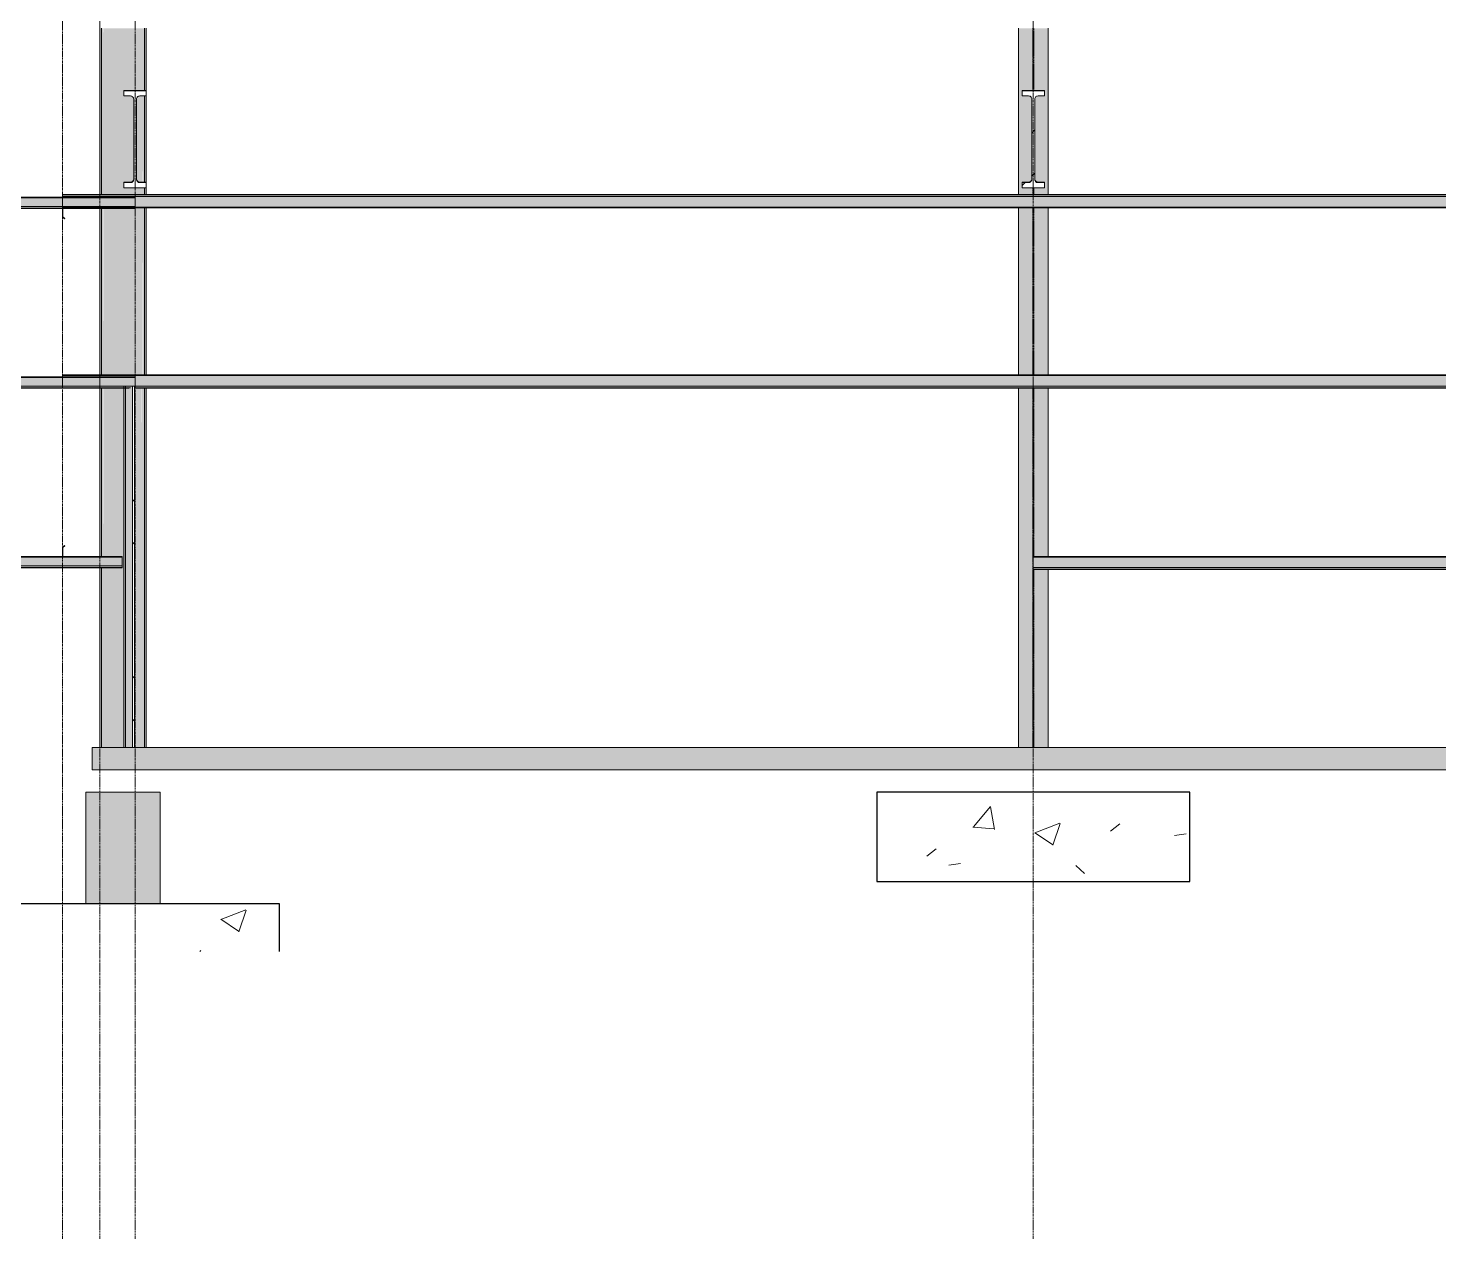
# Model space of a CAD drawing. Header units: inches. Extents: x 21954 to 47768, y -132 to 769.
# Drawn here: x 42610.4 to 42989.3, y -132 to 193.2 of the extents above; entities that cross this region are included whole.
import ezdxf

# ---------------------------------------------------------------- set-up
doc = ezdxf.new("R2010")
doc.units = ezdxf.units.IN
doc.header["$MEASUREMENT"] = 0
doc.linetypes.add('Grid Line 1_2_', pattern=[0.875, 0.5, -0.125, 0.125, -0.125])
doc.linetypes.add('Hidden 1_8_', pattern=[0.1875, 0.125, -0.0625])
for name, color, linetype, lineweight in [('C-BLDG-PADS', 91, 'Continuous', 9), ('S-BEAM', 12, 'Continuous', 9), ('S-COLS', 52, 'Continuous', 9), ('S-FNDN', 32, 'Continuous', 9), ('S-GRID', 1, 'Continuous', 9)]:
    doc.layers.add(name, color=color, linetype=linetype, lineweight=lineweight)
pattern_1 = [(50, (22044.686, 94.936), (68.8574, -6.02404), [7.2, -79.2]), (355, (22044.686, 94.936), (-13.3201, 72.2107), [5.76, -63.36]), (100.451, (22050.424, 94.434), (55.53753, 66.1862), [6.119, -67.31]), (46.184, (22044.69, 114.14), (102.45503, -15.8907), [10.8, -118.8]), (96.636, (22053.22, 112.81), (89.72737, 93.51553), [9.179, -100.964]), (351.184, (22044.69, 114.14), (89.72835, 93.5149), [8.64, -95.04]), (21, (22054.286, 109.336), (57.30352, -38.65147), [7.2, -79.2]), (326, (22054.286, 109.336), (23.35842, 69.61462), [5.76, -63.36]), (71.451, (22059.06, 106.115), (80.66193, 30.96264), [6.119, -67.31]), (37.5, (22044.686, 94.936), (1.167627, 31.957773), [3.168, -59.424, 3.168, -61.152, -63.6]), (37.5, (22044.686, 94.936), (1.167627, 31.957773), [-126.912, 3.168, -60.432]), (7.5, (22044.686, 94.936), (25.2549, 37.86335), [3.168, -33.504, 3.168, -57.984, -24.24]), (7.5, (22044.686, 94.936), (25.2549, 37.86335), [-97.824, 3.168, -21.072]), (327.5, (22023.278, 94.936), (51.247365, -2.165292), [3.168, -20.832, 3.168, -71.712, -99.36]), (327.5, (22023.278, 94.936), (51.247365, -2.165292), [-98.88, 3.168, -96.192]), (317.5, (22013.68, 94.936), (55.98627, 9.60998), [3.168, -28.032, 3.168, -46.56, -70.56]), (317.5, (22013.68, 94.936), (55.98627, 9.60998), [-80.928, 3.168, -67.392])]
pattern_2 = [(45, (22044.686, 94.936), (-23.75879, 23.75879), []), (45, (22044.686, 130.936), (-23.75879, 23.75879), [])]

# ---------------------------------------------------------------- blocks, each defined once
blk = doc.blocks.new('Struct_Sports Complex_2015_rvt-5-Structural - Elevation - West - Fieldhouse')
at = {"layer": 'S-FNDN', "lineweight": 5}
blk.add_hatch(color=9, dxfattribs=at).paths.add_polyline_path([(21150.55, -42), (21150.55, -12), (21130.55, -12), (21130.55, -42)], flags=0)
at = {"layer": 'S-FNDN'}
h = blk.add_hatch(dxfattribs=at)
h.set_pattern_fill('FP_8', color=256, style=0, pattern_type=2)
h.set_pattern_definition(pattern_1)
h.paths.add_polyline_path([(21343.05, -36), (21427.05, -36), (21427.05, -12), (21343.05, -12)], flags=0)
h = blk.add_hatch(dxfattribs=at)
h.set_pattern_fill('FP_8', color=256, style=0, pattern_type=2)
h.set_pattern_definition(pattern_1)
h.paths.add_polyline_path([(21098.55, -54.84), (21182.55, -54.84), (21182.55, -42), (21098.55, -42), (21098.55, -54)], flags=0)
at = {"layer": 'S-FNDN', "color": 250}
for p, q in [((21130.55, -12), (21150.55, -12)), ((21130.55, -42), (21130.55, -12)), ((21150.55, -42), (21150.55, -12))]:
    blk.add_line(p, q, dxfattribs=at)
at = {"layer": 'S-FNDN', "color": 7, "lineweight": 25}
for p, q in [((21427.05, -12), (21343.05, -12)), ((21343.05, -12), (21343.05, -36)), ((21427.05, -36), (21427.05, -12)), ((21343.05, -36), (21427.05, -36)), ((21182.55, -42), (21098.55, -42)), ((21182.55, -54.84), (21182.55, -42))]:
    blk.add_line(p, q, dxfattribs=at)
blk = doc.blocks.new('W-Wide Flange-Column - B1-C-1166467-Structural - Elevation - West - Fieldhouse')
at = {"layer": 'S-COLS', "linetype": 'Hidden 1_8_'}
for p, q in [((21384.9, 340.98), (21384.9, 387.04)), ((21385.21, 387.04), (21385.21, 340.98)), ((21384.9, 244.48), (21384.9, 337.95)), ((21385.21, 337.95), (21385.21, 244.48)), ((21384.9, 196.23), (21384.9, 241.45)), ((21385.21, 241.45), (21385.21, 196.23)), ((21384.9, 176.47), (21384.9, 193.2)), ((21385.21, 193.2), (21385.21, 176.47)), ((21384.9, 148.48), (21384.9, 150.34)), ((21385.21, 150.34), (21385.21, 148.48)), ((21384.9, 100.05), (21384.9, 144.95)), ((21385.21, 144.95), (21385.21, 100.05)), ((21384.9, 0), (21384.9, 96.52)), ((21385.21, 96.52), (21385.21, 51.3)), ((21385.21, 47.77), (21385.21, 0))]:
    blk.add_line(p, q, dxfattribs=at)
blk = doc.blocks.new('W-Wide Flange - 8_ WIDE-V53-Structural - Elevation - West - Fieldhouse')
at = {"layer": 'S-BEAM'}
h = blk.add_hatch(dxfattribs=at)
h.set_pattern_fill('FP_7', color=256, style=0, pattern_type=2)
h.set_pattern_definition(pattern_2)
h.paths.add_polyline_path([(21387.75, 150.34), (21388.05, 150.34), (21388.05, 151.71), (21385.93, 151.79), (21385.62, 152.04), (21385.45, 152.4), (21385.43, 152.6), (21385.52, 174.5), (21385.76, 174.81), (21386.12, 174.98), (21386.32, 175.01), (21388.05, 175.01), (21388.05, 176.37), (21382.05, 176.37), (21382.05, 175.01), (21384.17, 174.92), (21384.48, 174.67), (21384.66, 174.31), (21384.68, 174.11), (21384.59, 152.21), (21384.34, 151.9), (21383.99, 151.73), (21383.79, 151.71), (21382.05, 151.71), (21382.05, 150.34)], flags=0)
for points in [[(21388.05, 176.37), (21388.05, 176.47), (21387.75, 176.37)], [(21383.79, 151.71), (21383.79, 151.85), (21382.05, 151.85), (21382.05, 151.71)], [(21386.32, 151.71), (21388.05, 151.73), (21388.05, 151.85), (21386.32, 151.85), (21386.32, 151.73)]]:
    blk.add_hatch(color=256, dxfattribs=at).paths.add_polyline_path(points, flags=0)
for p, q in [((21382.05, 176.47), (21388.05, 176.47)), ((21382.05, 176.37), (21382.05, 176.47)), ((21388.05, 176.37), (21388.05, 176.47)), ((21382.05, 151.85), (21383.79, 151.85)), ((21382.05, 151.85), (21382.05, 151.71)), ((21386.32, 151.85), (21388.05, 151.85)), ((21388.05, 151.71), (21388.05, 151.85))]:
    blk.add_line(p, q, dxfattribs=at)
at = {"layer": 'S-BEAM', "lineweight": 15}
for p, q in [((21388.05, 176.37), (21382.05, 176.37)), ((21382.05, 176.37), (21382.05, 175.01)), ((21382.05, 175.01), (21383.79, 175.01)), ((21386.32, 175.01), (21388.05, 175.01)), ((21388.05, 175.01), (21388.05, 176.37)), ((21384.68, 174.11), (21384.68, 152.6)), ((21385.43, 152.6), (21385.43, 174.11)), ((21383.79, 151.71), (21382.05, 151.71)), ((21382.05, 151.71), (21382.05, 150.34)), ((21388.05, 151.71), (21386.32, 151.71)), ((21388.05, 150.34), (21388.05, 151.71)), ((21382.05, 150.34), (21388.05, 150.34))]:
    blk.add_line(p, q, dxfattribs=at)
at = {"layer": 'S-BEAM', "lineweight": 15, "flags": 128}
for points in [[(21383.79, 175.01), (21383.99, 174.98), (21384.17, 174.92), (21384.34, 174.81), (21384.48, 174.67), (21384.59, 174.5), (21384.66, 174.31), (21384.68, 174.11)], [(21385.43, 174.11), (21385.45, 174.31), (21385.52, 174.5), (21385.62, 174.67), (21385.76, 174.81), (21385.93, 174.92), (21386.12, 174.98), (21386.32, 175.01)], [(21384.68, 152.6), (21384.66, 152.4), (21384.59, 152.21), (21384.48, 152.04), (21384.34, 151.9), (21384.17, 151.79), (21383.99, 151.73), (21383.79, 151.71)], [(21386.32, 151.71), (21386.12, 151.73), (21385.93, 151.79), (21385.76, 151.9), (21385.62, 152.04), (21385.52, 152.21), (21385.45, 152.4), (21385.43, 152.6)]]:
    blk.add_lwpolyline(points, dxfattribs=at)
at = {"layer": 'S-BEAM'}
for centre, major_axis, start_param, end_param in [((21383.79, 152.74), (-0.89, 0), 1.570796, 3.141593), ((21386.32, 152.74), (0.89, 0), 3.141593, 4.712389)]:
    blk.add_ellipse(centre, major_axis=major_axis, ratio=0.999133, start_param=start_param, end_param=end_param, dxfattribs=at)
blk = doc.blocks.new('W-Wide Flange - 8_ WIDE-V54-Structural - Elevation - West - Fieldhouse')
at = {"layer": 'S-BEAM'}
for points in [[(21142.54, 151.71), (21142.54, 151.85), (21140.8, 151.85), (21140.8, 151.71)], [(21146.8, 151.71), (21146.8, 151.85), (21145.07, 151.85), (21145.07, 151.71)]]:
    blk.add_hatch(color=256, dxfattribs=at).paths.add_polyline_path(points, flags=0)
for p, q in [((21140.8, 176.47), (21146.8, 176.47)), ((21140.8, 176.37), (21140.8, 176.47)), ((21146.8, 176.37), (21146.8, 176.47)), ((21140.8, 151.85), (21142.54, 151.85)), ((21140.8, 151.85), (21140.8, 151.71)), ((21145.07, 151.85), (21146.8, 151.85)), ((21146.8, 151.71), (21146.8, 151.85))]:
    blk.add_line(p, q, dxfattribs=at)
at = {"layer": 'S-BEAM', "lineweight": 15}
for p, q in [((21146.8, 176.37), (21140.8, 176.37)), ((21140.8, 176.37), (21140.8, 175.01)), ((21140.8, 175.01), (21142.54, 175.01)), ((21145.07, 175.01), (21146.8, 175.01)), ((21146.8, 175.01), (21146.8, 176.37)), ((21143.43, 174.11), (21143.43, 152.6)), ((21144.18, 152.6), (21144.18, 174.11)), ((21142.54, 151.71), (21140.8, 151.71)), ((21140.8, 151.71), (21140.8, 150.34)), ((21146.8, 151.71), (21145.07, 151.71)), ((21146.8, 150.34), (21146.8, 151.71)), ((21140.8, 150.34), (21146.8, 150.34))]:
    blk.add_line(p, q, dxfattribs=at)
at = {"layer": 'S-BEAM', "lineweight": 15, "flags": 128}
for points in [[(21142.54, 175.01), (21142.74, 174.98), (21142.92, 174.92), (21143.09, 174.81), (21143.23, 174.67), (21143.34, 174.5), (21143.41, 174.31), (21143.43, 174.11)], [(21144.18, 174.11), (21144.2, 174.31), (21144.27, 174.5), (21144.37, 174.67), (21144.51, 174.81), (21144.68, 174.92), (21144.87, 174.98), (21145.07, 175.01)], [(21143.43, 152.6), (21143.41, 152.4), (21143.34, 152.21), (21143.23, 152.04), (21143.09, 151.9), (21142.92, 151.79), (21142.74, 151.73), (21142.54, 151.71)], [(21145.07, 151.71), (21144.87, 151.73), (21144.68, 151.79), (21144.51, 151.9), (21144.37, 152.04), (21144.27, 152.21), (21144.2, 152.4), (21144.18, 152.6)]]:
    blk.add_lwpolyline(points, dxfattribs=at)
at = {"layer": 'S-BEAM'}
for centre, start_param, end_param in [((21142.54, 152.74), 4.712389, 6.283185), ((21145.07, 152.74), 3.141593, 4.712389)]:
    blk.add_ellipse(centre, major_axis=(0.89, 0), ratio=0.999133, start_param=start_param, end_param=end_param, dxfattribs=at)
blk = doc.blocks.new('Girt_C - 10_D-1179047-Structural - Elevation - West - Fieldhouse')
at = {"layer": 'S-BEAM'}
for points in [[(22356.09, 97.05), (22359.05, 97.05), (22359.05, 99.87), (21124.3, 99.87), (21124.3, 99.55), (21143.8, 99.45), (21143.8, 99.37), (21124.3, 99.37), (21124.3, 97.05), (22336.73, 97.05)], [(22356.09, 96.6), (22359.05, 96.6), (22359.05, 97.05), (21124.3, 97.05), (21124.3, 96.6), (21142.54, 96.6), (21140.92, 96.88), (21140.92, 97), (21143.68, 97), (21143.68, 96.6), (22252.29, 96.6), (22250.67, 96.88), (22250.67, 97), (22253.43, 97), (22253.43, 96.6), (22350.18, 96.6), (22350.18, 97), (22353.01, 96.96), (22352.74, 96.79), (22351.32, 96.6), (22352.83, 96.6)]]:
    blk.add_hatch(color=256, dxfattribs=at).paths.add_polyline_path(points, flags=0)
at = {"layer": 'S-BEAM', "lineweight": 15}
for p, q in [((21124.3, 100.05), (21124.3, 99.95)), ((22359.05, 100.05), (21124.3, 100.05)), ((21124.3, 99.95), (22359.05, 99.95))]:
    blk.add_line(p, q, dxfattribs=at)
at = {"layer": 'S-BEAM'}
for p, q in [((21124.3, 99.87), (21124.3, 99.95)), ((21124.3, 99.55), (21124.3, 99.87)), ((21124.3, 99.87), (22359.05, 99.87)), ((21124.3, 97.05), (21124.3, 99.45)), ((21124.3, 96.6), (21124.3, 97.05)), ((21124.3, 97.05), (22359.05, 97.05)), ((21124.3, 96.52), (21124.3, 96.6)), ((21124.3, 96.6), (21142.54, 96.6)), ((21124.3, 96.52), (21142.09, 96.52)), ((21143.68, 96.6), (22252.29, 96.6)), ((21143.68, 96.52), (22251.84, 96.52))]:
    blk.add_line(p, q, dxfattribs=at)
blk = doc.blocks.new('Girt_C - 8_D-1178788-Structural - Elevation - West - Fieldhouse')
at = {"layer": 'S-BEAM'}
for points in [[(21135.98, 48.8), (21140.29, 48.8), (21140.29, 51.12), (20895.55, 51.12), (20895.55, 48.8), (21097.25, 48.8)], [(21135.98, 48.35), (21140.29, 48.35), (21140.29, 48.8), (20895.55, 48.8), (20895.55, 48.35), (21097.25, 48.35)]]:
    blk.add_hatch(color=256, dxfattribs=at).paths.add_polyline_path(points, flags=0)
h = blk.add_hatch(dxfattribs=at)
h.set_pattern_fill('FP_7', color=256, style=0, pattern_type=2)
h.set_pattern_definition(pattern_2)
h.paths.add_polyline_path([(21140.29, 51.2), (21140.29, 51.3), (21135.98, 51.2)], flags=0)
at = {"layer": 'S-BEAM', "lineweight": 15}
for p, q in [((21140.29, 51.3), (20895.55, 51.3)), ((20895.55, 51.3), (20895.55, 51.2)), ((20895.55, 51.2), (21140.29, 51.2)), ((21140.29, 51.2), (21140.29, 51.3))]:
    blk.add_line(p, q, dxfattribs=at)
at = {"layer": 'S-BEAM'}
for p, q in [((20895.55, 51.12), (20895.55, 51.2)), ((21140.29, 51.12), (20895.55, 51.12)), ((20895.55, 48.8), (20895.55, 51.12)), ((21140.29, 51.2), (21140.29, 51.12)), ((21140.29, 51.12), (21140.29, 48.8)), ((21140.29, 48.8), (20895.55, 48.8)), ((20895.55, 48.35), (20895.55, 48.8)), ((21140.29, 48.35), (20895.55, 48.35)), ((20895.55, 48.27), (20895.55, 48.35)), ((21140.29, 48.27), (20895.55, 48.27)), ((21140.29, 48.8), (21140.29, 48.35)), ((21140.29, 48.35), (21140.29, 48.27))]:
    blk.add_line(p, q, dxfattribs=at)
blk = doc.blocks.new('Girt_C - 8_D-1178787-Structural - Elevation - West - Fieldhouse')
at = {"layer": 'S-BEAM'}
h = blk.add_hatch(dxfattribs=at)
h.set_pattern_fill('FP_7', color=256, style=0, pattern_type=2)
h.set_pattern_definition(pattern_2)
h.paths.add_polyline_path([(21143.8, 147.7), (21143.8, 147.8), (21135.98, 147.7)], flags=0)
for points in [[(21135.98, 145.3), (21143.8, 145.3), (21143.8, 147.62), (20895.55, 147.62), (20895.55, 145.3), (21097.25, 145.3)], [(20895.55, 144.85), (21124.3, 144.95), (21124.3, 145.05), (21143.8, 145.05), (21143.8, 145.3), (20895.55, 145.3)]]:
    blk.add_hatch(color=256, dxfattribs=at).paths.add_polyline_path(points, flags=0)
at = {"layer": 'S-BEAM', "lineweight": 15}
for p, q in [((21143.8, 147.8), (20895.55, 147.8)), ((20895.55, 147.8), (20895.55, 147.7)), ((21143.8, 147.7), (21143.8, 147.8)), ((20895.55, 147.7), (21143.8, 147.7))]:
    blk.add_line(p, q, dxfattribs=at)
at = {"layer": 'S-BEAM'}
for p, q in [((20895.55, 147.62), (20895.55, 147.7)), ((21143.8, 147.62), (20895.55, 147.62)), ((20895.55, 145.3), (20895.55, 147.62)), ((21143.8, 145.3), (20895.55, 145.3)), ((20895.55, 144.85), (20895.55, 145.3)), ((21143.8, 144.85), (20895.55, 144.85)), ((20895.55, 144.77), (20895.55, 144.85)), ((21143.8, 144.77), (20895.55, 144.77)), ((21143.8, 147.7), (21143.8, 147.62)), ((21143.8, 147.62), (21143.8, 145.3)), ((21143.8, 145.3), (21143.8, 145.05)), ((21143.8, 144.85), (21143.8, 144.77))]:
    blk.add_line(p, q, dxfattribs=at)
blk = doc.blocks.new('Girt_C - 8_D-V71-Structural - Elevation - West - Fieldhouse')
at = {"layer": 'S-BEAM'}
for points in [[(21135.98, 97.05), (21143.8, 97.05), (21143.8, 99.37), (20895.55, 99.37), (20895.55, 97.05), (21124.3, 97.05)], [(21141.02, 96.6), (21142.54, 96.6), (21140.92, 96.88), (21140.92, 97), (21143.68, 97), (21143.68, 96.6), (21143.8, 96.6), (21143.8, 97.05), (20895.55, 97.05), (20895.55, 96.6), (21135.98, 96.6)], [(21142.09, 96.52), (21142.54, 96.6), (21135.98, 96.52)]]:
    blk.add_hatch(color=256, dxfattribs=at).paths.add_polyline_path(points, flags=0)
h = blk.add_hatch(dxfattribs=at)
h.set_pattern_fill('FP_7', color=256, style=0, pattern_type=2)
h.set_pattern_definition(pattern_2)
h.paths.add_polyline_path([(21143.8, 99.45), (21143.8, 99.55), (21135.98, 99.45)], flags=0)
at = {"layer": 'S-BEAM', "lineweight": 15}
for p, q in [((21143.8, 99.55), (20895.55, 99.55)), ((20895.55, 99.55), (20895.55, 99.45)), ((20895.55, 99.45), (21143.8, 99.45)), ((21143.8, 99.45), (21143.8, 99.55))]:
    blk.add_line(p, q, dxfattribs=at)
at = {"layer": 'S-BEAM'}
for p, q in [((20895.55, 99.37), (20895.55, 99.45)), ((21143.8, 99.37), (20895.55, 99.37)), ((20895.55, 97.05), (20895.55, 99.37)), ((21143.8, 99.45), (21143.8, 99.37)), ((21143.8, 99.37), (21143.8, 97.05)), ((21143.8, 97.05), (20895.55, 97.05)), ((20895.55, 96.6), (20895.55, 97.05)), ((21142.54, 96.6), (20895.55, 96.6)), ((20895.55, 96.52), (20895.55, 96.6)), ((21142.09, 96.52), (20895.55, 96.52)), ((21143.8, 96.6), (21143.68, 96.6)), ((21143.8, 96.52), (21143.68, 96.52)), ((21143.8, 97.05), (21143.8, 96.6)), ((21143.8, 96.6), (21143.8, 96.52))]:
    blk.add_line(p, q, dxfattribs=at)
blk = doc.blocks.new('Girt_Z - 10_D-1101369-Structural - Elevation - West - Fieldhouse')
at = {"layer": 'S-BEAM'}
blk.add_hatch(color=256, dxfattribs=at).paths.add_polyline_path([(21124.88, 142.02), (21124.95, 142.1), (21124.41, 142.55), (21124.3, 142.5)], flags=0)
for p, q in [((21124.3, 144.77), (21124.3, 142.5)), ((21124.41, 142.55), (21124.41, 144.77)), ((21124.3, 142.5), (21124.88, 142.02)), ((21124.95, 142.1), (21124.41, 142.55)), ((21124.88, 142.02), (21124.95, 142.1))]:
    blk.add_line(p, q, dxfattribs=at)
blk = doc.blocks.new('Girt_C - 10_D-1179027-Structural - Elevation - West - Fieldhouse')
at = {"layer": 'S-BEAM'}
for points in [[(21794.45, 48.3), (22250.04, 48.3), (22250.04, 51.12), (21385.05, 51.12), (21385.05, 48.3), (21639.52, 48.3)], [(22181.79, 47.85), (22250.04, 47.85), (22250.04, 48.3), (21385.05, 48.3), (21385.05, 47.85), (22104.32, 47.85)]]:
    blk.add_hatch(color=256, dxfattribs=at).paths.add_polyline_path(points, flags=0)
at = {"layer": 'S-BEAM', "lineweight": 15}
for p, q in [((21385.05, 51.3), (21385.05, 51.2)), ((22250.04, 51.3), (21385.05, 51.3)), ((21385.05, 51.2), (22250.04, 51.2))]:
    blk.add_line(p, q, dxfattribs=at)
at = {"layer": 'S-BEAM'}
for p, q in [((21385.05, 51.12), (21385.05, 51.2)), ((21385.05, 48.3), (21385.05, 51.12)), ((22250.04, 51.12), (21385.05, 51.12)), ((21385.05, 47.85), (21385.05, 48.3)), ((22250.04, 48.3), (21385.05, 48.3)), ((21385.05, 47.77), (21385.05, 47.85)), ((22250.04, 47.85), (21385.05, 47.85)), ((22250.04, 47.77), (21385.05, 47.77))]:
    blk.add_line(p, q, dxfattribs=at)
blk = doc.blocks.new('Girt_C - 10_D-1179050-Structural - Elevation - West - Fieldhouse')
at = {"layer": 'S-BEAM'}
h = blk.add_hatch(color=256, dxfattribs=at)
h.paths.add_polyline_path([(22104.32, 147.95), (22359.55, 148), (22360.03, 148.4), (21124.3, 148.4), (21124.3, 147.95), (21949.39, 147.95)], flags=0)
h.paths.add_polyline_path([(22360.13, 147.95), (22369.44, 147.95), (22368.91, 148.4), (22360.13, 148.34), (22359.66, 147.95)], flags=0)
h.paths.add_polyline_path([(22369.55, 148), (22369.44, 148.4), (22369.08, 148.4), (22369.44, 148.09)], flags=0)
h = blk.add_hatch(color=256, dxfattribs=at)
h.paths.add_polyline_path([(22359.66, 145.13), (22369.44, 145.13), (22369.44, 147.95), (22359.66, 147.95)], flags=0)
h.paths.add_polyline_path([(22359.66, 145.13), (22359.55, 145.13), (22359.55, 147.95), (21124.3, 147.95), (21124.3, 147.8), (21143.8, 147.7), (21143.8, 147.62), (21124.3, 147.62), (21124.3, 145.3), (21143.8, 145.3), (21143.8, 145.13), (22359.55, 145.13)], flags=0)
for p, q in [((21124.3, 148.4), (21124.3, 148.48)), ((22369.55, 148.48), (21124.3, 148.48)), ((21124.3, 147.95), (21124.3, 148.4)), ((22360.03, 148.4), (21124.3, 148.4)), ((21124.3, 147.8), (21124.3, 147.95)), ((22359.55, 147.95), (21124.3, 147.95)), ((21124.3, 145.3), (21124.3, 147.7)), ((22369.55, 145.13), (21143.8, 145.13))]:
    blk.add_line(p, q, dxfattribs=at)
at = {"layer": 'S-BEAM', "lineweight": 15}
for p, q in [((21124.3, 145.05), (21124.3, 144.95)), ((22369.55, 145.05), (21124.3, 145.05)), ((21124.3, 144.95), (22369.55, 144.95))]:
    blk.add_line(p, q, dxfattribs=at)
blk = doc.blocks.new('Girt_Z - 10_D-1149620-Structural - Elevation - West - Fieldhouse')
at = {"layer": 'S-BEAM'}
blk.add_hatch(color=256, dxfattribs=at).paths.add_polyline_path([(21124.41, 51.38), (21124.41, 53.7), (21124.3, 53.75), (21124.3, 51.38)], flags=0)
for p, q in [((21124.88, 54.23), (21124.3, 53.75)), ((21124.3, 53.75), (21124.3, 51.38)), ((21124.41, 53.7), (21124.95, 54.15)), ((21124.41, 51.38), (21124.41, 53.7)), ((21124.95, 54.15), (21124.88, 54.23))]:
    blk.add_line(p, q, dxfattribs=at)
for radius, start, end in [(0.188, 180, 210), (0.0782, 183.0424, 270)]:
    blk.add_arc((21124.49, 51.38), radius, start, end, dxfattribs=at)
blk = doc.blocks.new('C-Channel-Column - C10X25-1178768-Structural - Elevation - West - Fieldhouse')
at = {"layer": 'S-COLS', "linetype": 'Hidden 1_8_'}
blk.add_line((22252.9, 97), (22252.9, 0), dxfattribs=at)

msp = doc.modelspace()

# ---------------------------------------------------------------- hatches: boundary and pattern name
at = {"layer": 'C-BLDG-PADS'}
h = msp.add_hatch(dxfattribs=at)
h.set_pattern_fill('FP_8', color=256, style=0, pattern_type=2)
h.set_pattern_definition(pattern_1)
h.paths.add_polyline_path([(44286.11, -6), (44286.11, 0), (42627.61, 0), (42627.61, -6), (44219.37, -6)], flags=0)
at = {"layer": 'S-COLS', "lineweight": 5}
h = msp.add_hatch(color=256, dxfattribs=at)
h.paths.add_polyline_path([(42630.05, 0), (42630.05, 48.27), (42629.61, 48.27), (42629.61, 0)], flags=0)
h.paths.add_polyline_path([(42629.61, 51.3), (42630.05, 51.3), (42630.05, 96.52), (42629.61, 96.52), (42629.61, 95.2)], flags=0)
h.paths.add_polyline_path([(42629.61, 100.05), (42630.05, 100.05), (42630.05, 144.77), (42629.61, 144.77), (42629.61, 132.71)], flags=0)
h.paths.add_polyline_path([(42629.61, 148.48), (42630.05, 148.48), (42630.05, 193.2), (42629.61, 193.2), (42629.61, 170.22)], flags=0)
h.paths.add_polyline_path([(42629.61, 196.23), (42630.05, 196.23), (42630.05, 241.45), (42629.61, 241.45)], flags=0)
h.paths.add_polyline_path([(42630.05, 244.48), (42630.05, 286.77), (42629.61, 286.77), (42629.61, 244.48)], flags=0)
h.paths.add_polyline_path([(42630.05, 289.8), (42630.05, 337.95), (42629.61, 337.95), (42629.61, 289.8)], flags=0)
h.paths.add_polyline_path([(42630.05, 340.98), (42630.05, 397.13), (42629.61, 397.13), (42629.61, 340.98)], flags=0)
h = msp.add_hatch(color=256, dxfattribs=at)
h.paths.add_polyline_path([(42630.74, 0), (42630.74, 48.27), (42630.05, 48.27), (42630.14, 0), (42630.56, 0)], flags=0)
h.paths.add_polyline_path([(42630.26, 51.3), (42630.74, 51.3), (42630.64, 96.52), (42630.05, 96.52), (42630.14, 51.3), (42630.25, 51.3)], flags=0)
h.paths.add_polyline_path([(42630.26, 100.05), (42630.74, 100.05), (42630.68, 144.77), (42630.05, 144.77), (42630.14, 100.05), (42630.25, 100.05)], flags=0)
h.paths.add_polyline_path([(42630.09, 148.48), (42630.74, 148.48), (42630.72, 193.2), (42630.05, 193.2), (42630.06, 148.48)], flags=0)
h.paths.add_polyline_path([(42630.72, 196.23), (42630.74, 196.23), (42630.71, 241.45), (42630.05, 241.45), (42630.14, 196.23), (42630.56, 196.23)], flags=0)
h.paths.add_polyline_path([(42630.28, 244.48), (42630.74, 244.48), (42630.67, 286.77), (42630.05, 286.77), (42630.14, 244.48), (42630.25, 244.48)], flags=0)
h.paths.add_polyline_path([(42630.26, 289.8), (42630.74, 289.8), (42630.74, 337.95), (42630.05, 337.95), (42630.14, 289.8), (42630.25, 289.8)], flags=0)
h.paths.add_polyline_path([(42630.26, 340.98), (42630.74, 340.98), (42630.74, 397.13), (42630.05, 397.13), (42630.14, 340.98), (42630.25, 340.98)], flags=0)
h = msp.add_hatch(color=256, dxfattribs=at)
h.paths.add_polyline_path([(42636.1, 0), (42636.1, 96.52), (42630.74, 96.52), (42630.74, 51.3), (42635.6, 51.2), (42635.6, 48.27), (42630.74, 48.27), (42630.74, 0)], flags=0)
h.paths.add_polyline_path([(42638.99, 0), (42640.99, 0), (42640.92, 96.52), (42638.99, 96.52), (42638.99, 20.18)], flags=0)
h.paths.add_polyline_path([(42640.99, 100.05), (42640.96, 144.95), (42639.11, 144.85), (42639.11, 144.77), (42630.74, 144.77), (42630.74, 100.05), (42640.92, 100.05)], flags=0)
h.paths.add_polyline_path([(42630.74, 148.48), (42640.99, 148.48), (42640.96, 150.34), (42636.11, 150.34), (42636.11, 151.85), (42637.85, 151.79), (42637.85, 151.71), (42638.23, 151.79), (42638.59, 152.12), (42638.72, 152.4), (42638.74, 152.6), (42638.65, 174.5), (42638.4, 174.81), (42638.05, 174.98), (42637.85, 175.01), (42636.11, 175.01), (42636.11, 176.47), (42640.99, 176.47), (42640.99, 193.2), (42630.74, 193.2), (42630.74, 170.22)], flags=0)
h.paths.add_polyline_path([(42640.38, 151.71), (42640.38, 151.85), (42640.99, 151.85), (42640.98, 175.01), (42639.99, 174.92), (42639.68, 174.67), (42639.51, 174.31), (42639.49, 174.11), (42639.58, 152.21), (42639.82, 151.9), (42640.18, 151.73)], flags=0)
h.paths.add_polyline_path([(42631.29, 196.23), (42640.99, 196.23), (42640.99, 241.45), (42630.74, 241.45), (42630.74, 196.23)], flags=0)
h.paths.add_polyline_path([(42630.74, 244.48), (42640.99, 244.48), (42640.99, 286.77), (42630.74, 286.77), (42630.74, 245.24)], flags=0)
h.paths.add_polyline_path([(42630.8, 289.8), (42640.99, 289.8), (42640.99, 337.95), (42630.74, 337.95), (42630.74, 289.8)], flags=0)
h.paths.add_polyline_path([(42640.99, 340.98), (42640.99, 397.13), (42630.74, 397.13), (42630.84, 340.98)], flags=0)
h = msp.add_hatch(color=256, dxfattribs=at)
h.paths.add_polyline_path([(42641.16, 0), (42641.68, 0), (42641.59, 96.52), (42640.99, 96.52), (42640.99, 0)], flags=0)
h.paths.add_polyline_path([(42641.47, 100.05), (42641.68, 100.05), (42641.59, 144.95), (42640.99, 144.95), (42641.07, 100.05), (42641.41, 100.05)], flags=0)
h.paths.add_polyline_path([(42641.02, 148.48), (42641.68, 148.48), (42641.59, 150.34), (42640.99, 150.34), (42640.99, 148.48)], flags=0)
h.paths.add_polyline_path([(42641.16, 151.85), (42641.68, 151.85), (42641.59, 175.01), (42640.99, 174.98), (42641.02, 151.85)], flags=0)
h.paths.add_polyline_path([(42641.63, 176.47), (42641.68, 176.47), (42641.59, 193.2), (42640.99, 193.2), (42641, 176.47), (42641.61, 176.47)], flags=0)
h.paths.add_polyline_path([(42641, 196.23), (42641.68, 196.23), (42641.59, 241.45), (42640.99, 241.45), (42640.99, 196.23)], flags=0)
h.paths.add_polyline_path([(42641.48, 244.48), (42641.68, 244.48), (42641.59, 286.77), (42640.99, 286.77), (42641.04, 244.48), (42641.47, 244.48)], flags=0)
h.paths.add_polyline_path([(42641.47, 289.8), (42641.68, 289.8), (42641.59, 337.95), (42640.99, 337.95), (42641.08, 289.8), (42641.41, 289.8)], flags=0)
h.paths.add_polyline_path([(42641.47, 340.98), (42641.68, 340.98), (42641.59, 397.13), (42640.99, 397.13), (42640.99, 340.98), (42641.37, 340.98)], flags=0)
h = msp.add_hatch(color=256, dxfattribs=at)
h.paths.add_polyline_path([(42642.11, 0), (42642.11, 96.52), (42641.68, 96.52), (42641.68, 0)], flags=0)
h.paths.add_polyline_path([(42641.68, 100.05), (42642.11, 100.05), (42642.11, 144.95), (42641.68, 144.95), (42641.68, 132.71)], flags=0)
h.paths.add_polyline_path([(42642.11, 148.48), (42642.11, 150.34), (42641.68, 150.34), (42641.68, 148.48)], flags=0)
h.paths.add_polyline_path([(42641.68, 151.85), (42642.11, 151.85), (42642.11, 175.01), (42641.68, 174.98), (42641.68, 170.22)], flags=0)
h.paths.add_polyline_path([(42641.68, 176.47), (42642.11, 176.47), (42642.11, 193.2), (42641.68, 193.2)], flags=0)
h.paths.add_polyline_path([(42641.68, 196.23), (42642.11, 196.23), (42642.11, 241.45), (42641.68, 241.45), (42641.68, 207.73)], flags=0)
h.paths.add_polyline_path([(42641.68, 244.48), (42642.11, 244.48), (42642.11, 286.77), (42641.68, 286.77), (42641.68, 245.24)], flags=0)
h.paths.add_polyline_path([(42641.68, 289.8), (42642.11, 289.8), (42642.11, 337.95), (42641.68, 337.95), (42641.68, 320.26)], flags=0)
h.paths.add_polyline_path([(42641.68, 340.98), (42642.11, 340.98), (42642.11, 397.13), (42641.68, 397.13), (42641.68, 395.28)], flags=0)
h = msp.add_hatch(color=256, dxfattribs=at)
h.paths.add_polyline_path([(42880.36, 0), (42884.36, 0), (42884.36, 47.77), (42880.36, 47.85), (42880.36, 51.3), (42884.36, 51.3), (42884.36, 96.52), (42876.36, 96.52), (42876.36, 0)], flags=0)
h.paths.add_polyline_path([(42876.36, 100.05), (42884.36, 100.05), (42884.36, 144.95), (42876.36, 144.95), (42876.36, 132.71)], flags=0)
h.paths.add_polyline_path([(42877.36, 148.48), (42884.36, 148.48), (42884.36, 193.2), (42876.36, 193.2), (42876.36, 148.48)], flags=0)
h.paths.add_polyline_path([(42879.1, 150.34), (42877.36, 150.34), (42877.36, 151.85), (42879.1, 151.79), (42879.1, 151.71), (42879.48, 151.79), (42879.84, 152.12), (42879.97, 152.4), (42879.99, 152.6), (42879.9, 174.5), (42879.65, 174.81), (42879.3, 174.98), (42879.1, 175.01), (42877.36, 175.01), (42877.36, 176.47), (42883.36, 176.37), (42883.36, 175.01), (42881.24, 174.92), (42880.93, 174.67), (42880.76, 174.31), (42880.74, 174.11), (42880.83, 152.21), (42881.07, 151.9), (42881.43, 151.73), (42881.63, 151.79), (42881.63, 151.85), (42883.36, 151.85), (42883.36, 150.34), (42879.3, 150.34)], flags=0)
h.paths.add_polyline_path([(42884.36, 196.23), (42884.36, 241.45), (42876.36, 241.45), (42876.36, 196.23), (42883.06, 196.23)], flags=0)
h.paths.add_polyline_path([(42876.36, 244.48), (42884.36, 244.48), (42884.36, 337.95), (42876.36, 337.95), (42876.36, 245.24)], flags=0)
h.paths.add_polyline_path([(42876.36, 340.98), (42884.36, 340.98), (42884.36, 387.04), (42876.36, 387.04)], flags=0)
h = msp.add_hatch(color=256, dxfattribs=at)
h.paths.add_polyline_path([(42636.53, 0), (42636.53, 96.52), (42636.1, 96.52), (42636.16, 0), (42636.42, 0)], flags=0)
h.paths.add_polyline_path([(42636.53, 96.78), (42636.53, 97), (42636.16, 96.96), (42636.42, 96.79), (42636.53, 96.78)], flags=0)
msp.add_hatch(color=256, dxfattribs=at).paths.add_polyline_path([(42638.46, 0), (42638.46, 97), (42636.53, 97), (42636.53, 96.78), (42637.85, 96.6), (42637.4, 96.52), (42636.53, 96.52), (42636.53, 0)], flags=0)
at = {"layer": 'S-COLS'}
h = msp.add_hatch(dxfattribs=at)
h.set_pattern_fill('FP_7', color=256, style=0, pattern_type=2)
h.set_pattern_definition(pattern_2)
h.paths.add_polyline_path([(42638.99, 0), (42638.99, 97), (42638.46, 97), (42638.46, 0)], flags=0)

# ---------------------------------------------------------------- linework, layer by layer
at = {"layer": 'C-BLDG-PADS'}
for p, q in [((44286.11, 0), (42627.61, 0)), ((42627.61, 0), (42627.61, -6)), ((42627.61, -6), (44286.11, -6))]:
    msp.add_line(p, q, dxfattribs=at)
at = {"layer": 'S-COLS'}
for p, q in [((42629.61, 193.2), (42629.61, 148.48)), ((42630.05, 193.2), (42630.05, 148.48)), ((42641.68, 176.47), (42641.68, 193.2)), ((42642.11, 193.2), (42642.11, 176.47)), ((42876.36, 193.2), (42876.36, 148.48)), ((42884.36, 193.2), (42884.36, 148.48)), ((42641.68, 151.85), (42641.68, 175.01)), ((42642.11, 175.01), (42642.11, 151.85)), ((42641.68, 148.48), (42641.68, 150.34)), ((42642.11, 150.34), (42642.11, 148.48)), ((42629.61, 144.77), (42629.61, 100.05)), ((42630.05, 144.77), (42630.05, 100.05)), ((42641.68, 100.05), (42641.68, 144.95)), ((42642.11, 144.95), (42642.11, 100.05)), ((42876.36, 144.95), (42876.36, 100.05)), ((42884.36, 144.95), (42884.36, 100.05)), ((42629.61, 96.52), (42629.61, 51.3)), ((42630.05, 96.52), (42630.05, 51.3)), ((42636.1, 97), (42636.1, 0)), ((42636.1, 0), (42636.1, 96.52)), ((42636.53, 97), (42636.16, 97)), ((42636.53, 96.78), (42636.53, 97)), ((42638.46, 97), (42636.53, 97)), ((42636.53, 0), (42636.53, 96.52)), ((42641.68, 0), (42641.68, 96.52)), ((42642.11, 96.52), (42642.11, 0)), ((42876.36, 96.52), (42876.36, 0)), ((42884.36, 96.52), (42884.36, 51.3)), ((42629.61, 48.27), (42629.61, 0)), ((42630.05, 48.27), (42630.05, 0)), ((42884.36, 47.77), (42884.36, 0))]:
    msp.add_line(p, q, dxfattribs=at)
at = {"layer": 'S-COLS', "lineweight": 15}
for p, q in [((42638.99, 97), (42638.46, 97)), ((42638.46, 97), (42638.46, 0)), ((42638.99, 0), (42638.99, 97)), ((42638.46, 0), (42638.99, 0))]:
    msp.add_line(p, q, dxfattribs=at)
at = {"layer": 'S-GRID', "linetype": 'Grid Line 1_2_'}
for p, q in [((42619.61, -132), (42619.61, 648.66)), ((42629.61, -132), (42629.61, 648.66)), ((42639.11, -132), (42639.11, 648.66)), ((42880.36, -132), (42880.36, 648.66)), ((42880.36, -132), (42880.36, 648.66))]:
    msp.add_line(p, q, dxfattribs=at)

# ---------------------------------------------------------------- block references
at = {"color": 10, "lineweight": 5}
msp.add_blockref('Struct_Sports Complex_2015_rvt-5-Structural - Elevation - West - Fieldhouse', (21495.31, 0), dxfattribs=at)
at = {"layer": 'S-BEAM'}
for name in ['W-Wide Flange - 8_ WIDE-V54-Structural - Elevation - West - Fieldhouse', 'W-Wide Flange - 8_ WIDE-V53-Structural - Elevation - West - Fieldhouse', 'Girt_C - 8_D-1178787-Structural - Elevation - West - Fieldhouse', 'Girt_C - 10_D-1179050-Structural - Elevation - West - Fieldhouse', 'Girt_Z - 10_D-1101369-Structural - Elevation - West - Fieldhouse', 'Girt_C - 8_D-V71-Structural - Elevation - West - Fieldhouse', 'Girt_C - 10_D-1179047-Structural - Elevation - West - Fieldhouse', 'Girt_Z - 10_D-1149620-Structural - Elevation - West - Fieldhouse', 'Girt_C - 8_D-1178788-Structural - Elevation - West - Fieldhouse', 'Girt_C - 10_D-1179027-Structural - Elevation - West - Fieldhouse']:
    msp.add_blockref(name, (21495.31, 0), dxfattribs=at)
at = {"layer": 'S-COLS', "linetype": 'Hidden 1_8_'}
for name, p in [('W-Wide Flange-Column - B1-C-1166467-Structural - Elevation - West - Fieldhouse', (21495.31, 0)), ('C-Channel-Column - C10X25-1178768-Structural - Elevation - West - Fieldhouse', (20385.56, 0))]:
    msp.add_blockref(name, p, dxfattribs=at)

doc.saveas('drawing.dxf')
